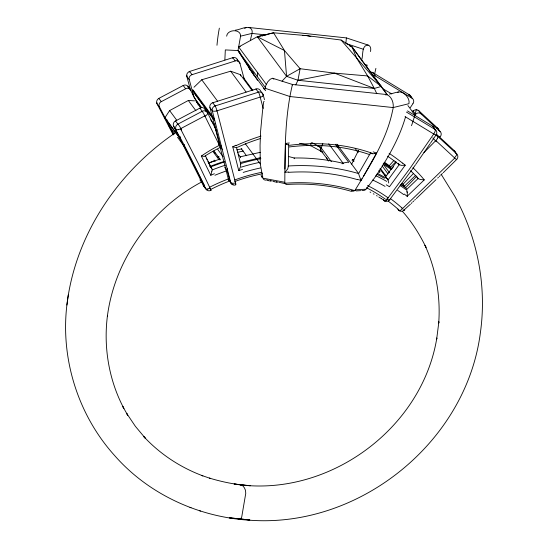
<?xml version="1.0" encoding="UTF-8"?>
<svg xmlns="http://www.w3.org/2000/svg" width="548" height="548" viewBox="0 0 548 548"><rect width="100%" height="100%" fill="white"/><g stroke="black" fill="none" stroke-linecap="round" stroke-linejoin="round"><path stroke-width="0.82" d="M288.351 166.03L288.721 144.117M284.974 169.017L285.508 143.466L289.33 142.946M224.865 59.876L225.317 49.916L238.01 50.56L253.135 74.131M238.01 50.56L240.579 36.161C240.86 28.654 227.331 29.208 226.66 36.182M294.146 158.728L294.208 157.995L288.591 156.523M175.319 132.815C117.936 171.839 75.309 234.88 66.979 304.414L66.89 305.044C60.424 359.015 78.186 415.172 114.601 455.532C148.693 494.474 199.109 517.401 250.539 520.271C360.214 527.888 466.828 441.421 480.473 332.033C486.912 285.419 477.329 237.14 454.614 196.026L441.154 174.264M66.89 305.044L68.288 294.879M194.519 100.853L188.327 100.476L169.62 110.58L164.893 117.786L180.73 139.569L180.121 138.391L180.361 136.767M211.857 171.558L211.98 170.688A3.528 1.384 -73.3 0 0 211.809 168.394M250.58 40.62C250.251 36.819 254.635 30.818 250.231 27.996C245.34 26.092 240.236 29.708 235.318 30.181M366.078 66.246L361.536 60.109C363.482 56.211 361.105 45.005 368.146 45.073C370.825 45.868 371.14 49.272 370.441 51.553M295.762 84.844L297.954 80.275L300.112 68.719L284.446 50.505L273.562 32.805L257.307 36.73L238.654 46.97L266.376 84.467M366.66 67.246L367.16 65.082L364.81 64.568M405.506 116.943C399.376 138.363 388.066 157.803 375.784 176.223M321.347 147.672L322.793 143.569M342.11 163.859L342.39 163.146L347.59 162.235M292.194 85.07L292.461 84.474L272.527 78.227L270.253 79.241L267.78 81.789L265.835 85.454L265.191 88.297L289.947 96.53L393.183 107.566L408.979 103.675C409.781 99.633 407.109 95.811 403.979 93.537C399.608 89.845 394.163 93.646 389.354 94.03M352.049 160.427L352.433 159.509L354.077 160.084M358.563 150.33L351.679 164.14M348.24 162.715L348.562 162.078L335.41 144.282M373.181 151.83L376.524 153.118L363.584 176.052M370.571 152.796L358.625 173.545M361.084 180.23L362.009 178.689M361.776 179.175C374.743 157.783 387.477 135.568 392.553 110.792C394.416 104.949 392.731 97.373 386.902 94.571L292.461 84.474C285.255 114.539 284.987 145.85 284.85 176.641L284.809 182.265L262.889 178.169A4.24 3.507 -66.7 0 0 266.766 179.963L267.965 180.217M361.317 179.943L355.31 189.807L366.105 189.204A4.24 4.172 26.2 0 1 361.879 190.382M235.962 145.247L232.736 146.754L238.75 170.62L240.558 166.798L240.723 164.215A4.055 0.534 73.3 0 0 240.599 164.03M412.884 103.319L413.377 102.901A4.055 3.781 -36.5 0 0 412.548 98.606L409.616 94.968L372.866 72.644A4.048 3.733 -38.1 0 0 370.167 72.192M410.233 107.703L413.034 103.524M407.486 110.908L432.735 126.239L435.133 129.472A4.055 1.37 -58.4 0 1 433.742 133.993L409.472 169.085L386.984 199.328M406.438 112.059L435.133 129.472A4.055 3.795 -41.2 0 1 436.146 134.787L430.639 142.912M430.18 143.59L415.802 164.338M415.329 165.003L412.048 169.62M402.677 163.078L405.232 165.201L389.464 186.738L386.237 184.799M411.575 170.277L389.827 199.513A4.055 0.966 36.3 0 1 386.888 198.917M379.353 172.545L379.928 171.743L378.921 170.373M396.17 162.338L385.655 176.709M375.723 176.319L366.434 188.8M388.039 179.936L399.259 164.599L398.3 163.304M240.736 485.22L241.367 484.754L242.182 485.055L244.415 487.857L245.49 490.33L245.751 493.385L241.737 516.901L240.517 519.367L238.942 518.614M389.286 165.681L393.937 160.468M391.669 168.907L392.334 168.154M392.998 167.407L393.663 166.661M282.069 81.138L286.577 76.323L300.112 68.719L334.451 73.117L367.619 75.932L381.298 86.454L387.299 94.742M406.685 189.211L403.006 184.272L413.644 173.305M414.5 115.327L416.74 113.374A4.062 3.802 -37.7 0 1 420.597 113.505L440.524 131.931A4.055 3.781 -37.9 0 1 440.469 136.397L440.051 136.904L439.708 136.548M412.315 111.874L413.048 110.895M395.957 161.592L390.457 167.298L384.093 162.825M415.528 114.258L413.124 111.004M416.576 176.456L405.595 187.772L401.102 184.546M402.677 185.704L403.684 184.676M384.525 175.655L385.217 174.963L386.765 175.853M423.96 152.584L435.818 140.562A4.055 1.432 -46.9 0 0 437.373 138.671M456.333 159.468L454.765 158.071L401.869 209.254A4.096 1.466 -49.4 0 1 398.793 210.405M443.25 172.689L456.696 159.441A4.055 3.788 -40.2 0 0 456.779 153.995L437.756 136.418A4.055 3.815 -35.7 0 0 435.372 135.466M442.455 173.463L440.866 175.004M193.999 87.228L201.746 79.768L230.66 71.199L240.401 74.672L252.039 90.413M404.403 186.135L415.72 175.278M414.589 200.191L415.439 199.376M411.206 203.452L412.055 202.644M412.897 201.828L413.747 201.013M437.667 178.086L438.469 177.312M410.37 204.267L404.41 209.672M439.27 176.545L440.065 175.771M406.794 189.361L418.11 178.511L416.322 176.086M436.064 179.628L426.734 188.553M416.288 198.561L423.426 191.718M412.966 167.825A147.693 136.486 -26.4 0 1 422.152 177.353L424.255 179.881L407.143 196.307L404.26 194.033M425.084 190.129L426.323 188.95M423.844 191.321L424.673 190.526M385.847 95.085L386.902 94.571M264.143 101.387L263.663 101.777L262.437 111.833L260.595 131.287L260.06 145.432L260.293 163.873M214.378 173.73L210.809 175.312L201.349 156.043L204.288 154.063A147.693 133.842 -34.3 0 1 217.481 146.289L219.433 145.288L220.529 145.638M262.245 36.1L264.294 34.743L266.842 34.798M397.677 92.441L398.465 91.989M244.614 28.366L246.449 27.544M202.137 181.703C151.741 208.192 114.792 259.444 107.401 316.1L107.47 315.511C103.373 347.179 108.881 380.127 123.862 408.39L122.779 406.486L127.725 415.254L126.636 413.336L135.404 426.371L145.487 438.407L143.884 436.701C160.132 454.134 180.545 467.554 202.87 475.856L201.842 475.5L210.48 478.466L209.494 478.123C222.769 482.11 236.483 484.877 250.333 485.727L234.099 483.994C326.238 498.776 421.809 430.146 436.838 337.972L436.667 339.144L438.886 321.758L438.722 323.019C440.633 296.468 436.037 269.52 424.967 245.285L426.043 247.401C419.679 234.503 412.089 222.091 402.444 211.37M197.794 103.983L190.026 89.132A4.062 3.795 -38.3 0 0 186.265 88.447L160.667 101.99A4.055 3.795 -36.5 0 0 159.146 106.319L173.853 134.657M161.256 101.613L158.865 98.38L183.265 85.474A4.055 3.788 -32.8 0 1 188.471 86.947L189.492 88.988M200.541 107.757L174.935 121.286A4.055 3.768 -36.5 0 0 173.408 125.608L203.952 186.471A4.11 3.569 -33.7 0 0 205.212 187.197M204.904 115.84L180.491 128.739A4.048 1.473 -27.8 0 1 178.264 129.712M175.504 120.923L177.915 124.149A4.055 0.61 60 0 1 179.908 126.821A4.055 0.61 60 0 1 181.6 130.28M185.608 88.735L183.107 85.365M210.233 188.526L198.65 164.195L180.498 128.739M209.178 162.811L214.576 160.639M208.72 163.105L219.885 159.023L220.46 159.858M236.373 147.631L232.736 146.754M376.483 153.139L374.818 153.604M217.686 157.071L219.042 156.605M238.75 170.62L242.531 169.435M239.099 62.15L237.606 60.129A4.048 3.795 -31.8 0 0 232.777 57.67L189.629 71.446L192.019 74.679L235.859 60.746A4.055 3.788 -37.8 0 1 239.764 62.732L244.086 78.535M192.019 74.679L191.403 74.932A4.055 3.781 -36.5 0 0 189.067 78.919L194.013 97.325M264.492 99.688L263.143 94.667L260.519 90.804A4.055 3.781 -35.2 0 0 256.615 88.817L212.11 102.976A4.055 3.781 -36.4 0 0 209.788 106.949L228.543 179.881A4.165 3.541 -31 0 0 228.934 180.498L229.42 180.977A4.048 3.439 -30 0 0 230.448 181.539M262.465 96.071A4.055 1.445 -13.7 0 0 263.129 94.667A4.048 3.761 -40.9 0 0 258.314 92.208L215.138 105.949L212.747 102.709M224.625 161.845L210.555 166.914L210.144 166.085M240.387 162.523L260.389 157.687M216.768 110.895L216.659 110.929A4.055 1.37 -12.5 0 1 212.377 110.826M297.954 80.275L334.451 73.117L374.311 88.44L381.298 86.454L352.022 46.861L341.068 40.025L306.729 35.62L273.562 32.805L257.307 36.73L286.577 76.323L297.954 80.275L374.311 88.44L376.791 93.667M238.243 154.077L240.264 156.803L260.307 152.317M240.579 36.161L251.868 33.421L265.41 34.873M238.654 46.97L240.264 46.58M261.362 176.997L262.78 176.73M242.243 150.467L242.867 150.351M405.232 165.201L401.533 165.386L399.362 164.729M351.652 190.834L352.268 190.759M207.952 189.231L207.596 189.266M353.487 190.622L355.289 190.444M356.173 190.91L360.707 190.622M288.755 172.031L284.946 172.291L287.734 168.928L288.351 166.154M424.255 179.881L420.337 179.518L418.213 178.641M302.482 35.531L306.729 35.62L310.867 36.511M248.422 27.434L346.405 37.908L368.146 45.073M263.609 34.545L265.301 34.73M267.856 180.559L270.918 181.1M270.342 180.641L271.534 180.861M272.733 181.087L273.925 181.313M273.993 181.662L277.083 182.258M276.329 181.778L277.528 182.018M278.733 182.258L285.994 183.82M201.349 156.043L204.534 156.447L205.541 155.899M357.543 179.388L360.968 180.422L358.563 173.682M363.461 49.299L345.836 43.47L346.405 37.908L346.494 38.244M199.541 510.729L200.527 511.072M189.971 507.4L190.999 507.749M349.747 46.073L352.022 46.861L361.536 60.109M320.868 147.398L317.744 146.152L320.751 147.344A4.055 2.432 -60.1 0 0 321.745 151.659L311.106 145.905L309.346 145.46A168.037 162.167 -68.7 0 0 299.448 143.329M165.496 118.964L166.989 119.697M377.209 173.209L387.683 178.908M257.307 36.73L284.446 50.505L286.577 76.323M311.963 142.638L320.518 147.207M370.016 191.999L370.832 192.43M379.045 171.257L379.928 171.743M373.263 193.759L374.065 194.211M286.734 144.261L285.508 143.466M413.096 110.806L413.459 111.066M286.638 144.206L286.673 144.227A5.035 1.569 46.8 0 0 288.549 144.85M382.997 88.858L391.765 93.913M322.368 152.015L321.902 151.748A4.055 2.226 -61.1 0 1 321.08 147.501L321.306 147.645M433.927 134.109L434.078 134.198A4.055 0.596 31.7 0 0 435.948 134.986M376.462 195.595L377.257 196.061M412.028 98.215L374.647 75.583A4.055 3.795 -36.7 0 0 372.9 75.35M405.054 116.594L433.749 134M432.735 126.239L433.276 126.636A4.055 3.781 -36.5 0 1 434.441 129.054M378.832 197.013L381.161 198.472M381.415 198.636L382.689 199.458M383.196 199.794L383.703 200.13A4.055 3.781 -36.2 0 0 384.71 200.595M273.11 78.309L273.849 79.2M391.21 169.448L383.114 164.064L389.587 172.826M401.78 183.368L403.006 184.272M193.978 91.79L192.663 90.804L214.426 120.238L213.967 118.382L192.718 89.632M436.585 134.315L454.347 150.727L456.731 153.961A4.055 1.062 -46.8 0 1 454.532 157.742M435.776 140.528L454.765 158.071M454.361 150.741L454.778 151.214A4.055 3.781 -35.1 0 1 455.484 153.173M263.602 88.523L264.746 89.776M257.539 80.344L238.017 50.532L240.223 52.978M381.298 86.454L341.068 40.025M253.902 73.501L249.539 68.301L248.456 65.109M210.946 190.389L210.932 190.368A4.137 3.863 -33.3 0 1 205.555 188.574A4.062 1.808 -20.8 0 0 207.761 189.005M321.518 151.392L327.272 159.016M159.4 106.949L156.981 103.661A4.055 3.747 -35.9 0 1 158.831 98.441M440.071 131.431L437.688 128.198L418.699 110.648A4.055 3.747 -37.1 0 0 413.206 111.004M456.511 159.276L456.751 159.626M421.131 113.916L418.74 110.689A4.055 1.432 -48.9 0 0 417.932 110.388M436.297 134.438L437.79 136.452A4.055 1.439 -48.9 0 1 437.318 138.452M407.897 105.524L415.357 115.621M372.866 72.644L375.257 75.884M367.085 67.61L372.626 75.11M373.633 76.473L378.675 83.289M379.682 84.652L386.744 94.201M389.395 165.832L391.752 169.051M382.134 165.934L387.998 173.867M380.675 168.818L385.217 174.963M379.867 168.921L387.916 179.758M355.159 148.508L358.166 152.577M397.855 209.117L398.8 210.398M383.388 199.705L384.189 200.787A4.048 3.747 -37.6 0 0 389.792 199.493M352.433 159.509L353.94 161.55M336.924 144.186L358.385 173.223M328.718 143.795L343.459 163.729M321.238 147.967L331.362 161.66M326.341 157.783L328.759 161.057M238.017 50.532L265.739 88.029M249.073 68.178L265.698 90.66M239.25 62.349L239.551 62.753M239.702 62.958L239.997 63.363M232.777 57.67L235.167 60.903M255.923 88.968L258.314 92.208M243.6 77.837L252.868 90.434M230.66 71.199L246.079 92.05M201.746 79.768L217.659 101.291M245.264 143.624L260.307 163.975L262.759 177.716L261.054 175.401M241.401 148.816L246.525 155.748M189.498 71.315A4.055 0.493 72 0 1 189.642 71.487A4.055 3.733 -34.9 0 0 186.786 76.35L189.183 79.583M209.905 107.614L212.302 110.854L230.715 182.498A4.048 3.788 -33.4 0 0 235.544 184.957M194.91 94.112L213.453 119.19M190.889 90.235L188.498 86.995A4.055 1.062 -27 0 0 187.464 86.872M200.541 107.764A4.062 3.774 -34.8 0 1 204.294 108.436L207.548 112.765L216.275 130.314M194.417 97.852L201.198 107.024M210.685 119.854L214.754 125.362L220.714 147.207A4.055 3.781 -36.6 0 0 222.755 149.542M201.143 107.812L196.068 100.942L200.732 107.62M199.883 108.038L203.356 113.046M188.327 100.476L195.944 110.778M218.7 144.48L220.714 147.207M217.748 149.481L223.159 156.797M213.905 150.94L219.885 159.023M213.138 151.755L219.173 159.92M224.714 167.407L227.228 170.812L230.235 181.854A4.055 3.781 -36.4 0 0 233.181 184.45M228.338 179.278L230.715 182.498M214.138 160.084L215.145 161.441M228.221 179.134L230.235 181.854M205.171 155.365L211.699 168.455M169.62 110.58L176.73 120.197M210.199 166.428L210.487 166.818M210.775 167.202L211.624 168.352M173.661 126.232C185.464 146.309 195.602 167.469 205.521 188.587L203.137 185.361M164.893 117.786L180.121 138.391M169.037 124.074A2.028 1.891 -36.5 0 0 169.051 125.787L174.723 133.465M177.559 137.308L184.183 146.261L202.89 182.381M199.917 179.915L204.644 186.313M214.521 152.248L215.097 153.084M253.484 74.644L254.19 75.686M203.705 113.676L219.433 145.288M374.311 88.44L367.619 75.932L356.734 58.232L352.022 46.861M205.123 109.477L206.082 111.395M173.175 134.733L157.002 103.709A4.055 1.411 -26.7 0 1 157.036 102.784M203.226 183.025L204.226 184.964M169.044 125.787L173.723 134.815M198.075 104.538L198.355 105.1M206.219 158.208L206.425 158.619M206.843 159.441L207.048 159.858M207.877 161.509L208.288 162.338M208.493 162.749L208.911 163.585M209.117 163.996L209.939 165.667M210.261 188.512L210.528 189.081M210.727 189.533L211.062 190.368M240.264 156.803L240.538 157.708M190.683 90.667L186.786 76.35M237.948 61.39L237.606 60.129A4.055 1.281 -14.1 0 0 236.948 59.821M263.204 108.449L260.17 97.085L217.008 110.826L235.791 183.916M236.428 147.186L240.716 164.181M240.401 74.672L240.702 75.905M388.751 183.025L388.032 180.018A4.055 1.349 -59.9 0 0 387.943 179.806M407.061 191.547L407.116 192.499M374.688 73.699A86.906 5.72 -77.5 0 1 375.901 68.377M216.974 45.272A86.906 37.257 89 0 1 219.344 28.16M310.785 145.775A4.268 0.74 -69.8 0 1 311.264 142.781M322.93 152.385A4.144 3.37 -51.5 0 1 321.183 147.953M285.974 184.539A159.708 122.307 -12.2 0 1 351.343 191.355M285.282 183.82A4.411 1.151 -86.7 0 1 284.837 182.559M355.125 190.115A4.411 3.089 -80.1 0 1 351.672 190.786M294.208 157.995A188.259 162.804 -20.7 0 1 342.39 163.146M288.097 165.996A180.525 141.959 -13.3 0 1 358.248 173.469M257.656 73.007A86.906 3.165 -83.8 0 1 257.272 76.501M416.322 109.566A86.906 39.812 -83.9 0 1 411.5 125.67M284.823 183.251A162.927 125.608 -12.2 0 1 354.755 190.663M289.467 145.323A160.852 129.684 -15.5 0 1 372.284 153.289M288.741 172.319A175.764 137.521 -13 0 1 357.406 179.634M374.818 153.495A5.042 2.863 -21.8 0 1 371.017 153.365M289.166 146.967A158.79 127.424 -15.2 0 1 369.962 154.728M387.046 199.602A3.946 1.541 -58.3 0 1 386.319 200.342M367.482 185.546A158.619 141.761 -14.4 0 1 388.224 197.938M386.347 200.082A4.062 1.404 -58 0 1 384.216 200.746M366.454 187.724A156.509 139.651 -13.9 0 1 385.525 199.294M376.784 174.25A189.409 167.941 -13.6 0 1 384.449 178.347M375.757 175.682A188.944 167.003 -12.6 0 1 386.703 181.395M372.667 180.011A181.765 160.489 -12.4 0 1 385.066 186.382M387.573 156.194A191.636 176.353 -26.5 0 1 399.225 164.804M389.094 153.31A193.663 178.285 -26.7 0 1 402.581 163.181M411.343 97.818A4.055 3.761 -32 0 0 409.609 94.982A4.055 1.37 -58.4 0 0 408.383 95.099M371.948 72.459A4.055 1.336 -61.3 0 1 372.811 72.733M383.607 163.27A151.084 141.679 -55.6 0 1 391.704 168.866M436.612 127.883A4.055 1.808 -47.6 0 1 437.681 128.198L437.722 128.232A4.055 3.774 -32.8 0 1 438.838 130.684M384.422 162.249A151.015 141.596 -56.9 0 1 389.416 165.804M388.532 166.195A3.528 1.014 82.6 0 1 389.265 165.729M400.985 184.491A151.084 138.123 -20.1 0 1 403.999 186.615M390.464 198.643A168.27 153.522 -17.1 0 1 402.616 208.555M400.156 185.601A151.015 137.822 -19.2 0 1 406.232 189.738M402.718 208.781A4.028 0.384 43.2 0 1 401.89 208.048M404.739 210.021A4.062 0.767 41.7 0 1 403.492 209.74M404.499 209.822A4.137 3.829 -37.1 0 1 398.766 210.432M436.674 141.788A4.055 0.63 46.2 0 1 432.797 137.801M388.224 201.137A168.935 153.68 -15.5 0 1 399.095 210.124M407.246 192.382A7.617 1.014 88.5 0 1 407.26 196.705M406.753 189.834A3.528 0.356 86.3 0 1 406.993 191.718M397.69 190.409A156.68 142.706 -17.9 0 1 403.746 194.615M410.589 170.729A143.966 133.027 -26.8 0 1 418.234 178.573M209.809 166.571A151.084 133.657 -32.7 0 1 224.385 161.365M178.045 129.636A4.055 1.48 -26.6 0 1 176.072 129.465L176.052 129.472A4.055 3.815 -37.2 0 1 177.847 124.143L202.322 111.244A4.055 3.774 -40.1 0 1 207.514 112.724L207.548 112.765A4.055 1.808 -26.3 0 1 205.123 116.114M209.651 187.204A168.27 147.131 -33.1 0 1 229.126 178.662M212.192 169.969A153.543 134.952 -32.3 0 1 225.488 165.16M209.953 188.074A4.028 1.521 -24.8 0 1 208.199 188.738M221.351 146.001A7.747 1.836 24.4 0 1 220.7 145.823M210.521 189.54A168.935 146.638 -32.9 0 1 229.413 181.107M211.74 171.64A7.617 2.781 -75.8 0 1 210.727 175.189M214.926 175.257A156.68 137.295 -32.4 0 1 227.009 170.709M205.452 155.728A143.966 130.616 -34.2 0 1 220.296 147.405M193.019 95.078A2.028 1.904 -37.4 0 1 193.65 93.975M214.754 125.355A2.028 1.877 -35.9 0 1 215.316 123.369M186.868 76.323A4.055 1.336 -12.6 0 1 186.991 75.309M189.327 72.014A4.055 0.493 72 0 1 189.327 71.322M232.571 58.15A4.055 0.569 74.6 0 1 232.564 57.855M232.647 57.478A4.055 0.569 74.6 0 1 232.715 57.437M235.455 182.895A4.055 1.815 -14.1 0 1 230.722 182.498M212.302 110.854A4.055 3.822 -38.3 0 1 215.131 105.908M234.633 180.004A158.619 135.76 -29.5 0 1 261.923 172.278M216.967 110.751A4.007 1.651 -14.4 0 1 216.761 110.812M215.152 105.99A4.055 0.493 72 0 1 217.022 110.847M258.252 91.975A4.055 0.555 74.7 0 1 260.17 97.085M262.43 96.263A4.055 1.582 -14.7 0 1 260.327 97.291M234.674 181.573A156.509 133.582 -29.4 0 1 262.595 173.75M235.709 183.738A4.062 0.452 71.8 0 1 235.873 184.69M241.278 167.099A188.944 159.482 -28.2 0 1 259.834 162.331M243.196 172.421A181.765 153.152 -28.1 0 1 260.478 167.955M237.325 147.357A191.636 173.524 -32.9 0 1 260.629 138.486M236.113 145.61A193.663 175.476 -33 0 1 260.978 136.103M241.202 163.434A189.409 160.859 -28.4 0 1 260.862 158.667M227.235 170.812A4.055 3.768 -38.9 0 1 227.434 168.305M237.503 152.317A171.606 160.105 -36.6 0 1 243.168 151.132M236.805 149.919A175.744 163.962 -36.6 0 1 241.867 148.823M184.19 146.261A2.028 1.891 -36.5 0 1 184.251 144.412M249.772 519.977L229.304 517.785L249.772 519.977M436.304 134.979A4.055 0.596 31.7 0 0 436.345 134.904"/></g></svg>
